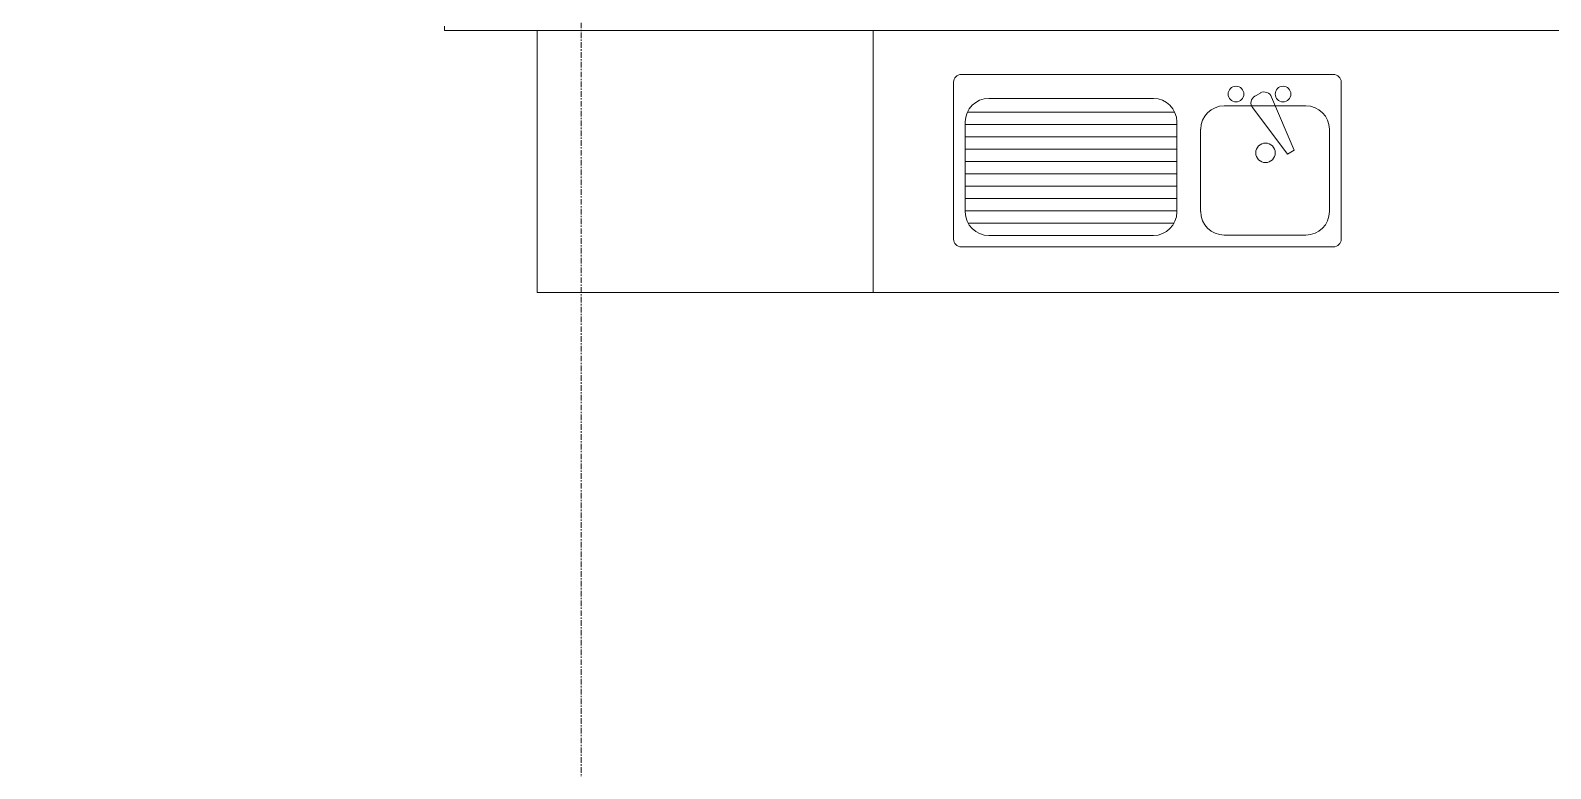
# Model space of a CAD drawing. Header units: millimetres. Extents: x -24439 to 198341, y -52871 to 149926.
# Drawn here: x 110803 to 114252, y 54952 to 56627 of the extents above; entities that cross this region are included whole.
import ezdxf

# ---------------------------------------------------------------- set-up
doc = ezdxf.new("R2010")
doc.units = ezdxf.units.MM
doc.linetypes.add('Grid Line', pattern=[22.225, 12.7, -3.175, 3.175, -3.175])
for name, color, linetype, lineweight in [('0-1', 7, 'Continuous', 5), ('I-FURN', 30, 'Continuous', 9), ('I-FURN-1', 9, 'Continuous', 9), ('I-WALL-1', 253, 'Continuous', 18), ('S-GRID-1', 1, 'Grid Line', 9)]:
    doc.layers.add(name, color=color, linetype=linetype, lineweight=lineweight)

# ---------------------------------------------------------------- blocks, each defined once
blk = doc.blocks.new('HE BEP A - HE BEP A-348232-TKCS_MB ĐỊNH VỊ CAO ĐỘ THIẾT KẾ')
at = {"layer": 'I-FURN'}
for p, q in [((3.5, 605.3), (3.5, 11)), ((765.9, 11), (765.9, 605.3)), ((765.9, 11), (765.9, 605.3)), ((948.4, 131.7), (948.4, 487.8)), ((965.9, 505.3), (1810.5, 505.3)), ((1828, 487.8), (1828, 131.7)), ((1401.8, 451.1), (1028.4, 451.1)), ((1644.6, 463.3), (1632.2, 456.1)), ((1670.1, 454.1), (1721.6, 333.3)), ((979.9, 419.9), (1450.3, 419.9)), ((1747.9, 434.2), (1562.5, 434.2)), ((1706.2, 324.4), (1627.3, 429.4)), ((975, 397.7), (975, 193.3)), ((975, 391.9), (1455.1, 391.9)), ((1455.1, 193.3), (1455.1, 397.7)), ((1509.1, 380.9), (1509.1, 194.2)), ((1801.3, 194.2), (1801.3, 380.9)), ((975, 363.9), (1455.1, 363.9)), ((975, 335.9), (1455.1, 335.9)), ((1721.6, 333.3), (1706.2, 324.4)), ((975, 307.9), (1455.1, 307.9)), ((975, 279.9), (1455.1, 279.9)), ((975, 251.9), (1455.1, 251.9)), ((975, 223.9), (1455.1, 223.9)), ((975, 195.9), (1455.1, 195.9)), ((981.5, 167.9), (1448.7, 167.9)), ((1028.4, 139.9), (1401.8, 139.9)), ((1562.5, 140.8), (1747.9, 140.8)), ((1810.5, 114.2), (965.9, 114.2)), ((3.5, 11), (765.9, 11)), ((4293.5, 11), (765.9, 11))]:
    blk.add_line(p, q, dxfattribs=at)
for centre, radius in [((1589.4, 460.9), 17.8), ((1696.1, 460.9), 17.8), ((1656.3, 327.5), 22.2)]:
    blk.add_circle(centre, radius, dxfattribs=at)
for centre, radius, start, end in [((965.9, 487.8), 17.5, 90, 180), ((1810.5, 487.8), 17.5, 0, 90), ((1028.4, 397.7), 53.3, 90, 180), ((1401.8, 397.7), 53.3, 360, 90), ((1641, 440.7), 17.8, 119.9521, 219.4618), ((1653.4, 447.9), 17.8, 20.5379, 119.9521), ((1562.5, 380.9), 53.3, 90, 180), ((1747.9, 380.9), 53.3, 360, 90), ((1028.4, 193.3), 53.3, 180, 270), ((1401.8, 193.3), 53.3, 270, 360), ((1562.5, 194.2), 53.3, 180, 270), ((1747.9, 194.2), 53.3, 270, 360), ((965.9, 131.7), 17.5, 180, 270), ((1810.5, 131.7), 17.5, 270, 360)]:
    blk.add_arc(centre, radius, start, end, dxfattribs=at)
at = {"layer": 'I-FURN-1'}
for p, q in [((3.5, 605.3), (3.5, 11)), ((3.5, 11), (4293.5, 11))]:
    blk.add_line(p, q, dxfattribs=at)
blk = doc.blocks.new('LOBBY_SOFA_1 - LOBBY_SOFA_1-842835-TKCS_MB ĐỊNH VỊ CAO ĐỘ THIẾT KẾ')
at = {"layer": 'I-FURN'}
for p, q in [((-2556, 0), (-2556, -660)), ((-708, 0), (-2556, 0)), ((-708, -660), (-708, 0)), ((-2457, -66), (-2457, -660)), ((-807, -66), (-2457, -66)), ((-807, -660), (-807, -66)), ((-807, -143), (-2457, -143)), ((-1907, -143), (-1907, -660)), ((-1357, -143), (-1357, -660)), ((-3128.2, -193.5), (-2688.2, -193.5)), ((-3128.2, -633.5), (-3128.2, -193.5)), ((-2688.2, -193.5), (-2688.2, -633.5)), ((-575.9, -193.5), (-575.9, -633.5)), ((-135.9, -193.5), (-575.9, -193.5)), ((-135.9, -633.5), (-135.9, -193.5)), ((-2915.4, -269), (-2915.4, -401)), ((-348.6, -269), (-348.6, -401)), ((-2915.4, -357), (-2981.4, -423)), ((-2849.4, -423), (-2915.4, -357)), ((-414.6, -423), (-348.6, -357)), ((-348.6, -357), (-282.6, -423)), ((-2937.4, -423), (-3069.4, -423)), ((-2981.4, -423), (-2915.4, -489)), ((-2915.4, -489), (-2849.4, -423)), ((-2915.4, -445), (-2915.4, -577)), ((-2893.4, -423), (-2761.4, -423)), ((-370.6, -423), (-502.6, -423)), ((-348.6, -489), (-414.6, -423)), ((-282.6, -423), (-348.6, -489)), ((-348.6, -445), (-348.6, -577)), ((-326.6, -423), (-194.6, -423)), ((-2688.2, -633.5), (-3128.2, -633.5)), ((-575.9, -633.5), (-135.9, -633.5)), ((-2556, -660), (-708, -660)), ((-1160.3, -1020.5), (-2128.3, -1020.5)), ((-2172.3, -1064.5), (-2172.3, -1504.5)), ((-1116.3, -1504.5), (-1116.3, -1064.5)), ((-2128.3, -1548.5), (-1160.3, -1548.5))]:
    blk.add_line(p, q, dxfattribs=at)
for centre, radius in [((-2915.4, -423), 154), ((-348.6, -423), 154), ((-2915.4, -423), 22), ((-348.6, -423), 22)]:
    blk.add_circle(centre, radius, dxfattribs=at)
for centre, start, end in [((-2128.3, -1064.5), 90, 180), ((-1160.3, -1064.5), 0, 90), ((-2128.3, -1504.5), 180, 270), ((-1160.3, -1504.5), 270, 0)]:
    blk.add_arc(centre, 44, start, end, dxfattribs=at)
at = {"layer": 'I-FURN-1'}
for p, q in [((-708, 0), (-2556, 0)), ((-2556, 0), (-2556, -660)), ((-708, -660), (-708, 0)), ((-2688.2, -193.5), (-3128.2, -193.5)), ((-3128.2, -193.5), (-3128.2, -633.5)), ((-2688.2, -633.5), (-2688.2, -193.5)), ((-135.9, -193.5), (-575.9, -193.5)), ((-575.9, -193.5), (-575.9, -633.5)), ((-135.9, -633.5), (-135.9, -193.5)), ((-3128.2, -633.5), (-2688.2, -633.5)), ((-575.9, -633.5), (-135.9, -633.5)), ((-2556, -660), (-708, -660)), ((-1160.3, -1020.5), (-2128.3, -1020.5)), ((-2172.3, -1064.5), (-2172.3, -1504.5)), ((-1116.3, -1504.5), (-1116.3, -1064.5)), ((-2128.3, -1548.5), (-1160.3, -1548.5))]:
    blk.add_line(p, q, dxfattribs=at)
for centre, start, end in [((-2128.3, -1064.5), 90, 180), ((-1160.3, -1064.5), 0, 90), ((-2128.3, -1504.5), 180, 270), ((-1160.3, -1504.5), 270, 0)]:
    blk.add_arc(centre, 44, start, end, dxfattribs=at)
blk = doc.blocks.new('NCV_TKTC_TANG 1_rvt-1-TKCS_MB ĐỊNH VỊ CAO ĐỘ THIẾT KẾ')
at = {"layer": 'I-WALL-1'}
for p, q in [((111742.6, 56636.9), (111742.6, 56626.9)), ((111742.6, 56626.9), (116242.6, 56626.9))]:
    blk.add_line(p, q, dxfattribs=at)
at = {"layer": 'I-FURN-1'}
blk.add_blockref('HE BEP A - HE BEP A-348232-TKCS_MB ĐỊNH VỊ CAO ĐỘ THIẾT KẾ', (111949.1, 56021.6), dxfattribs=at)
at = {"layer": 'I-FURN-1', "rotation": 180}
blk.add_blockref('LOBBY_SOFA_1 - LOBBY_SOFA_1-842835-TKCS_MB ĐỊNH VỊ CAO ĐỘ THIẾT KẾ', (108006.1, 53632), dxfattribs=at)

msp = doc.modelspace()

# ---------------------------------------------------------------- linework, layer by layer
at = {"layer": 'S-GRID-1'}
msp.add_line((112052.6, 20960.6), (112052.6, 80482.7), dxfattribs=at)

# ---------------------------------------------------------------- block references
at = {"layer": '0-1'}
msp.add_blockref('NCV_TKTC_TANG 1_rvt-1-TKCS_MB ĐỊNH VỊ CAO ĐỘ THIẾT KẾ', (0, 0), dxfattribs=at)

doc.saveas('drawing.dxf')
